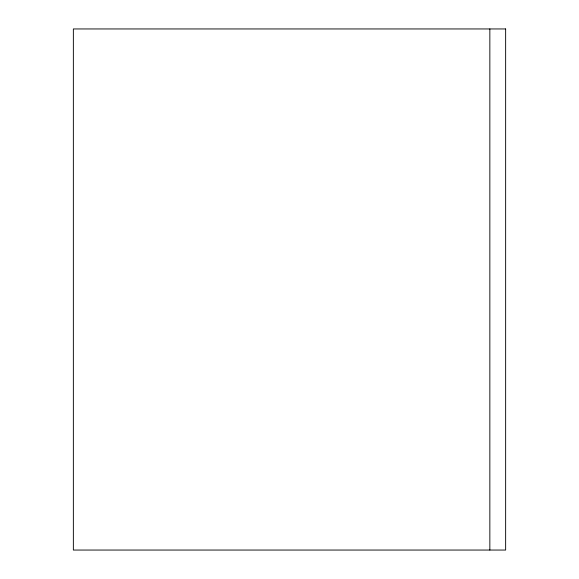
<?xml version="1.0" encoding="UTF-8"?>
<svg xmlns="http://www.w3.org/2000/svg" width="579" height="579" viewBox="0 0 579 579"><rect width="100%" height="100%" fill="white"/><g stroke="black" fill="none" stroke-linecap="round" stroke-linejoin="round"><path stroke-width="0.87" d="M489.848 28.95L489.848 550.05M505.641 28.95L73.359 28.95L73.359 550.05L505.641 550.05L505.641 28.95"/></g></svg>
